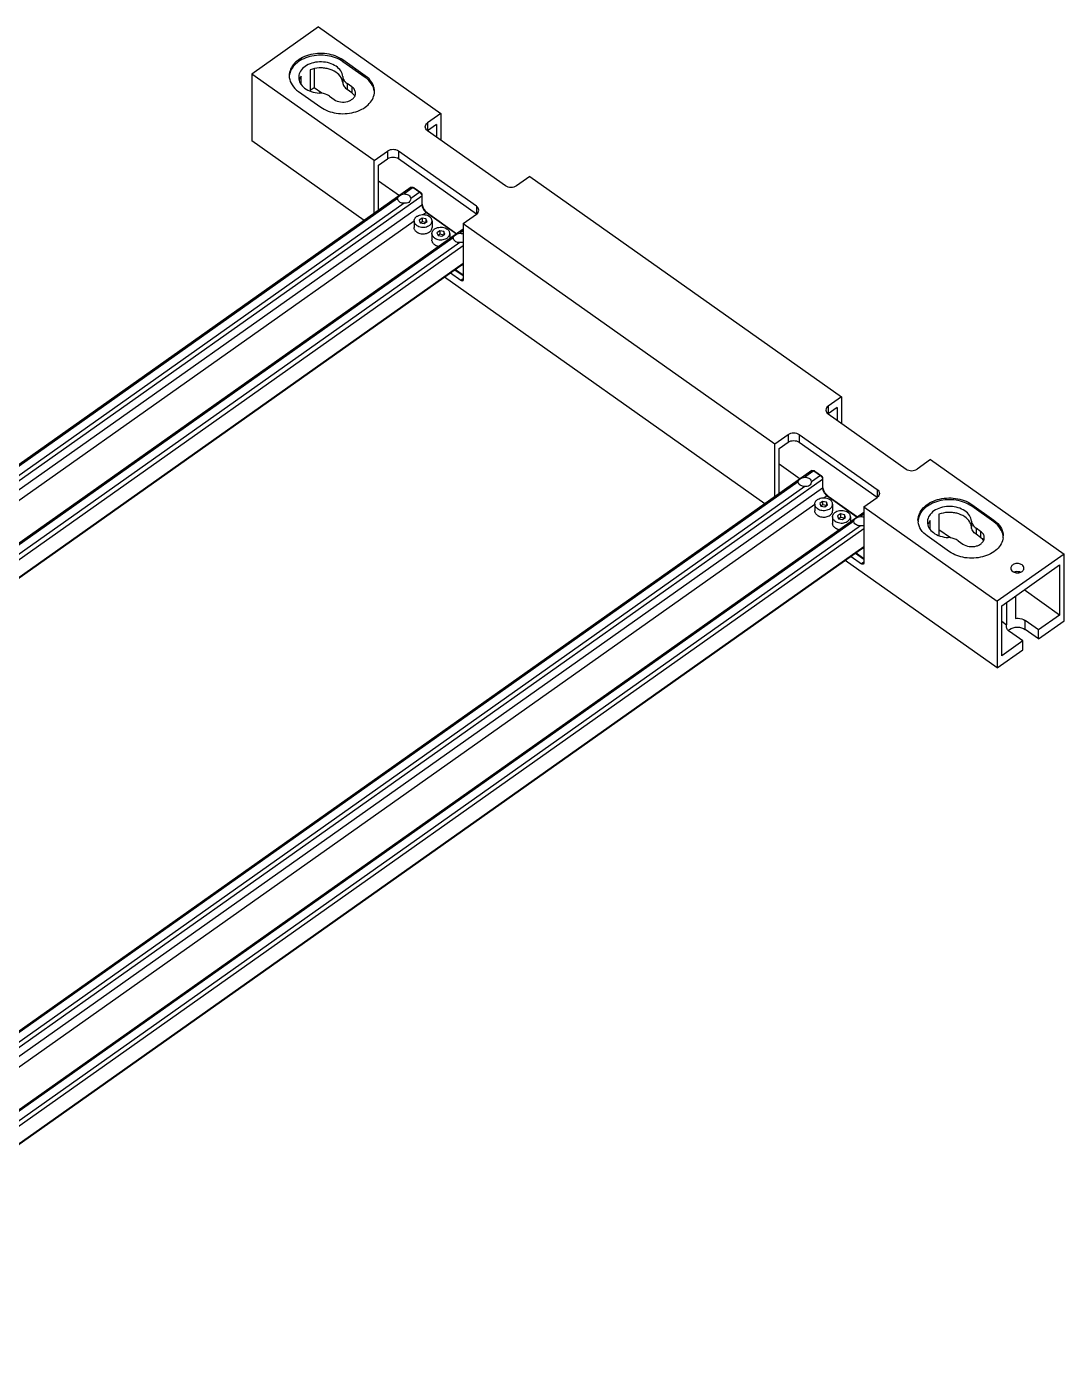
# Model space of a CAD drawing. Header units: millimetres. Extents: x 710 to 26878, y 589 to 5187.
# Drawn here: x 8621.5 to 8951, y 1031.5 to 1459 of the extents above; entities that cross this region are included whole.
import ezdxf

# ---------------------------------------------------------------- set-up
doc = ezdxf.new("R2010")
doc.units = ezdxf.units.MM
doc.layers.add('02___PRT_ALL_AXES', color=7, linetype='Continuous')

msp = doc.modelspace()

# ---------------------------------------------------------------- linework, layer by layer
at = {"color": 7, "linetype": 'Continuous'}
for p, q in [((8714.1431, 1458.9632), (8753.034, 1431.4632)), ((8711.521, 1445.3424), (8711.521, 1438.5916)), ((8712.7289, 1445.6741), (8712.7289, 1439.5784)), ((8721.9213, 1448.4632), (8721.9213, 1447.8975)), ((8728.9924, 1443.4632), (8721.9213, 1448.4632)), ((8728.9924, 1442.8975), (8721.9213, 1447.8975)), ((8692.9299, 1443.9632), (8692.9299, 1422.75)), ((8731.8208, 1416.4632), (8692.9299, 1443.9632)), ((8708.6926, 1440.6061), (8708.6926, 1443.3424)), ((8721.8365, 1443.2075), (8721.8365, 1441.2983)), ((8723.2911, 1440.9289), (8723.2911, 1439.0197)), ((8724.7497, 1439.8975), (8723.2911, 1440.9289)), ((8728.9924, 1443.4632), (8728.9924, 1442.8975)), ((8707.7792, 1438.4632), (8714.8502, 1433.4632)), ((8712.7289, 1439.5784), (8711.521, 1438.7243)), ((8715.1598, 1437.8595), (8712.7289, 1439.5784)), ((8717.6343, 1436.9289), (8719.0929, 1435.8975)), ((8724.7497, 1437.9883), (8723.2911, 1439.0197)), ((8724.7497, 1439.8975), (8724.7497, 1437.9883)), ((8753.034, 1431.4632), (8748.7914, 1428.4632)), ((8748.7914, 1428.4632), (8748.7914, 1425.9883)), ((8751.6198, 1427.9883), (8748.7914, 1425.9883)), ((8751.6198, 1427.9883), (8751.6198, 1423.9632)), ((8753.034, 1431.4632), (8753.034, 1422.9632)), ((8773.5401, 1408.4632), (8748.7914, 1425.9632)), ((8728.6974, 1397.4585), (8692.9299, 1422.75)), ((8731.8208, 1416.4632), (8736.0634, 1419.4632)), ((8736.0634, 1419.4632), (8736.0634, 1416.9883)), ((8739.599, 1419.4632), (8739.599, 1416.9883)), ((8764.3477, 1401.9632), (8739.599, 1419.4632)), ((8731.8208, 1399.6671), (8731.8208, 1416.4632)), ((8733.235, 1414.9883), (8736.0634, 1416.9883)), ((8733.235, 1400.6671), (8733.235, 1414.9883)), ((8764.3477, 1399.4883), (8739.599, 1416.9883)), ((8781.3183, 1411.4632), (8777.0756, 1408.4632)), ((8781.3183, 1411.4632), (8880.3132, 1341.4632)), ((8743.6178, 1408.0089), (8357.9707, 1135.3151)), ((8733.235, 1410.0784), (8739.8898, 1405.3727)), ((8744.1952, 1407.8995), (8741.3453, 1405.8843)), ((8746.3165, 1406.3995), (8743.4666, 1404.3843)), ((8743.9595, 1408.0257), (8744.1952, 1407.8995)), ((8744.5487, 1407.7959), (8744.1952, 1407.8995)), ((8744.1952, 1407.8995), (8746.3165, 1406.3995)), ((8744.4309, 1407.859), (8744.2086, 1407.9376)), ((8744.431, 1407.8586), (8744.5487, 1407.7959)), ((8744.5487, 1407.7959), (8746.67, 1406.2959)), ((8746.67, 1406.2959), (8746.3165, 1406.3995)), ((8747.0236, 1405.1924), (8361.6651, 1132.7028)), ((8747.0236, 1402.3639), (8363.6651, 1131.2886)), ((8747.0236, 1405.6924), (8747.0236, 1402.3639)), ((8747.0433, 1398.2021), (8746.1311, 1397.5571)), ((8747.0433, 1398.2021), (8747.0433, 1397.0708)), ((8748.2893, 1397.966), (8747.0433, 1398.2021)), ((8748.4378, 1399.9497), (8747.5507, 1399.3224)), ((8748.2893, 1397.966), (8748.2893, 1396.8489)), ((8748.6232, 1397.0849), (8748.2893, 1397.966)), ((8748.7914, 1399.8462), (8748.4378, 1399.9497)), ((8748.4378, 1399.9497), (8758.0068, 1393.1834)), ((8748.7914, 1399.8462), (8758.1104, 1393.2566)), ((8760.1051, 1396.4632), (8764.3477, 1399.4632)), ((8764.3477, 1401.9632), (8764.3477, 1399.4883)), ((8744.5371, 1397.1915), (8366.0793, 1129.5814)), ((8760.1051, 1394.6671), (8381.6587, 1127.0651)), ((8746.1311, 1397.5571), (8746.465, 1396.676)), ((8746.465, 1396.676), (8747.711, 1396.4399)), ((8747.0433, 1397.0708), (8746.4808, 1396.673)), ((8748.2735, 1396.8377), (8747.0433, 1397.0708)), ((8747.711, 1396.4399), (8748.6232, 1397.0849)), ((8752.7001, 1394.2021), (8751.7879, 1393.5571)), ((8751.7879, 1393.5571), (8752.1218, 1392.676)), ((8752.7001, 1394.2021), (8752.7001, 1393.0708)), ((8753.9462, 1393.966), (8752.7001, 1394.2021)), ((8753.9462, 1393.966), (8753.9462, 1392.8489)), ((8754.28, 1393.0849), (8753.9462, 1393.966)), ((8760.1051, 1394.1495), (8759.023, 1393.3843)), ((8760.1051, 1396.4632), (8760.1051, 1378.5734)), ((8760.1051, 1396.4632), (8859.1, 1326.4632)), ((8760.1051, 1389.4424), (8385.3532, 1124.4528)), ((8752.1218, 1392.676), (8753.3679, 1392.4399)), ((8752.7001, 1393.0708), (8752.1377, 1392.673)), ((8753.9303, 1392.8377), (8752.7001, 1393.0708)), ((8753.3679, 1392.4399), (8754.28, 1393.0849)), ((8760.1051, 1383.7855), (8389.3532, 1121.6243)), ((8760.1051, 1383.5608), (8389.5121, 1121.512)), ((8759.398, 1378.3663), (8756.0784, 1380.7135)), ((8760.1051, 1379.8663), (8757.4927, 1381.7135)), ((8760.1051, 1380.0784), (8757.6427, 1381.8196)), ((8855.9766, 1307.4585), (8754.2284, 1379.4054)), ((8760.1051, 1378.8663), (8759.398, 1378.3663)), ((8880.3132, 1341.4632), (8876.0706, 1338.4632)), ((8876.0706, 1338.4632), (8876.0706, 1335.9883)), ((8878.899, 1337.9883), (8876.0706, 1335.9883)), ((8878.899, 1337.9883), (8878.899, 1333.9632)), ((8880.3132, 1341.4632), (8880.3132, 1332.9632)), ((8876.0706, 1335.9632), (8900.8193, 1318.4632)), ((8859.1, 1326.4632), (8863.3427, 1329.4632)), ((8863.3427, 1329.4632), (8863.3427, 1326.9883)), ((8866.8782, 1329.4632), (8866.8782, 1326.9883)), ((8866.8782, 1329.4632), (8891.6269, 1311.9632)), ((8859.1, 1309.6671), (8859.1, 1326.4632)), ((8860.5142, 1324.9883), (8863.3427, 1326.9883)), ((8866.8782, 1326.9883), (8891.6269, 1309.4883)), ((8860.5142, 1310.6671), (8860.5142, 1324.9883)), ((8908.5975, 1321.4632), (8904.3548, 1318.4632)), ((8908.5975, 1321.4632), (8951.0239, 1291.4632)), ((8870.897, 1318.0089), (8485.2499, 1045.3151)), ((8860.5142, 1320.0784), (8867.169, 1315.3727)), ((8871.4744, 1317.8995), (8868.6245, 1315.8843)), ((8871.2387, 1318.0257), (8871.4744, 1317.8995)), ((8871.8279, 1317.7959), (8871.4744, 1317.8995)), ((8871.4744, 1317.8995), (8873.5957, 1316.3995)), ((8871.7101, 1317.859), (8871.4879, 1317.9376)), ((8871.7102, 1317.8586), (8871.8279, 1317.7959)), ((8871.8279, 1317.7959), (8873.9493, 1316.2959)), ((8874.3028, 1315.1924), (8488.9443, 1042.7028)), ((8874.3028, 1312.3639), (8490.9443, 1041.2886)), ((8873.5957, 1316.3995), (8870.7458, 1314.3843)), ((8873.9493, 1316.2959), (8873.5957, 1316.3995)), ((8874.3028, 1315.6924), (8874.3028, 1312.3639)), ((8874.3225, 1308.2021), (8873.4103, 1307.5571)), ((8875.5685, 1307.966), (8874.3225, 1308.2021)), ((8874.3225, 1308.2021), (8874.3225, 1307.0708)), ((8875.717, 1309.9497), (8874.8299, 1309.3224)), ((8876.0706, 1309.8462), (8875.717, 1309.9497)), ((8875.717, 1309.9497), (8885.286, 1303.1834)), ((8876.0706, 1309.8462), (8885.3896, 1303.2566)), ((8887.3843, 1306.4632), (8891.6269, 1309.4632)), ((8891.6269, 1311.9632), (8891.6269, 1309.4883)), ((8871.8164, 1307.1915), (8493.3585, 1039.5814)), ((8887.3843, 1304.6671), (8508.938, 1037.0651)), ((8873.4103, 1307.5571), (8873.7442, 1306.676)), ((8873.7442, 1306.676), (8874.9902, 1306.4399)), ((8874.3225, 1307.0708), (8873.76, 1306.673)), ((8875.5527, 1306.8377), (8874.3225, 1307.0708)), ((8874.9902, 1306.4399), (8875.9024, 1307.0849)), ((8875.5685, 1307.966), (8875.5685, 1306.8489)), ((8875.9024, 1307.0849), (8875.5685, 1307.966)), ((8879.9793, 1304.2021), (8879.0672, 1303.5571)), ((8881.2254, 1303.966), (8879.9793, 1304.2021)), ((8879.9793, 1304.2021), (8879.9793, 1303.0708)), ((8881.2254, 1303.966), (8881.2254, 1302.8489)), ((8881.5593, 1303.0849), (8881.2254, 1303.966)), ((8887.3843, 1304.1495), (8886.3022, 1303.3843)), ((8887.3843, 1306.4632), (8929.8107, 1276.4632)), ((8887.3843, 1306.4632), (8887.3843, 1288.5734)), ((8911.2787, 1304.0924), (8911.2787, 1297.3416)), ((8879.0672, 1303.5571), (8879.401, 1302.676)), ((8879.401, 1302.676), (8880.6471, 1302.4399)), ((8879.9793, 1303.0708), (8879.4169, 1302.673)), ((8881.2095, 1302.8377), (8879.9793, 1303.0708)), ((8880.6471, 1302.4399), (8881.5593, 1303.0849)), ((8908.4503, 1299.3561), (8908.4503, 1302.0924)), ((8887.3843, 1299.4424), (8512.6324, 1034.4528)), ((8914.9174, 1296.6095), (8911.2787, 1299.1825)), ((8887.3843, 1293.7855), (8516.6324, 1031.6243)), ((8887.3843, 1293.5608), (8516.7913, 1031.512)), ((8884.7719, 1291.7135), (8887.3843, 1289.8663)), ((8884.9219, 1291.8196), (8887.3843, 1290.0784)), ((8951.0239, 1291.4632), (8929.8107, 1276.4632)), ((8951.0239, 1270.25), (8951.0239, 1291.4632)), ((8929.8107, 1255.25), (8881.5077, 1289.4054)), ((8883.3577, 1290.7135), (8886.6772, 1288.3663)), ((8887.3843, 1288.8663), (8886.6772, 1288.3663)), ((8931.2249, 1274.9883), (8949.6097, 1287.9883)), ((8949.6097, 1287.9883), (8949.6097, 1272.0784)), ((8935.5579, 1285.8982), (8935.5579, 1285.5661)), ((8949.6097, 1272.0784), (8938.3597, 1280.0333)), ((8929.8107, 1276.4632), (8929.8107, 1255.25)), ((8931.2249, 1259.0784), (8931.2249, 1274.9883)), ((8932.7294, 1276.0522), (8932.7294, 1269.0145)), ((8935.5579, 1278.0522), (8935.5579, 1271.0145)), ((8931.2249, 1270.0784), (8932.7294, 1269.0145)), ((8942.8922, 1267.3284), (8938.6495, 1270.3284)), ((8938.6495, 1267.5), (8938.6495, 1270.3284)), ((8949.6097, 1272.0784), (8942.8922, 1267.3284)), ((8942.8922, 1264.5), (8951.0239, 1270.25)), ((8932.6748, 1268.5784), (8932.7294, 1269.0145)), ((8937.9424, 1263.8284), (8933.6998, 1266.8284)), ((8942.8922, 1264.5), (8938.6495, 1267.5)), ((8942.8922, 1264.5), (8942.8922, 1267.3284)), ((8929.8107, 1255.25), (8937.9424, 1261)), ((8937.9424, 1263.8284), (8931.2249, 1259.0784)), ((8937.9424, 1261), (8937.9424, 1263.8284))]:
    msp.add_line(p, q, dxfattribs=at)
for centre, radius, start, end in [((8709.8562, 1443.4628), 5.0059, 179.99627, 186.345936), ((8711.3723, 1442.8972), 3.522, 171.719818, 179.994944), ((8711.4156, 1442.8905), 3.5658, 168.383303, 171.714182), ((8711.5842, 1440.9411), 3.7393, 160.488768, 164.512939), ((8711.7933, 1440.8634), 3.9623, 153.069101, 160.439786), ((8725.2038, 1443.872), 3.4953, 218.371804, 220.596356), ((8723.3065, 1435.7005), 2.6867, 35.824794, 38.314208), ((8726.893, 1438.4646), 5.0283, 353.603226, 359.983329), ((8759.1047, 1386.117), 2.909, 282.039636, 290.427419), ((8886.3839, 1296.117), 2.909, 282.038763, 290.427387)]:
    msp.add_arc(centre, radius, start, end, dxfattribs=at)
for points, knots in [([(8721.9213, 1448.4632), (8720.4316, 1449.5166), (8716.7328, 1450.7968), (8711.9465, 1450.4804), (8708.5199, 1449.0675), (8706.5024, 1447.5397), (8705.1707, 1445.6276), (8704.8504, 1444.1623), (8704.8503, 1443.4632)], [0, 0, 0, 0, 0.26248769, 0.54023248, 0.67133356, 0.79120024, 0.89942426, 1, 1, 1, 1]), ([(8721.9213, 1447.8975), (8720.4828, 1448.9146), (8716.9236, 1450.1817), (8712.2883, 1449.9633), (8708.9067, 1448.7013), (8706.855, 1447.3014), (8705.4152, 1445.5256), (8704.956, 1444.1288), (8704.8807, 1443.4482)], [0, 0, 0, 0, 0.26016269, 0.53641673, 0.66796911, 0.78913787, 0.89888246, 1, 1, 1, 1]), ([(8721.8365, 1443.2075), (8721.7817, 1443.8246), (8721.2955, 1445.1126), (8719.739, 1446.5902), (8717.6, 1447.5666), (8715.132, 1447.9504), (8712.6303, 1447.7053), (8710.3944, 1446.8537), (8708.6881, 1445.481), (8708.0501, 1444.2279), (8707.9229, 1443.6085)], [0, 0, 0, 0, 0.10448572, 0.22158082, 0.35352035, 0.49528837, 0.63811329, 0.77285649, 0.89336768, 1, 1, 1, 1]), ([(8721.3321, 1442.8571), (8720.9381, 1443.5404), (8719.6798, 1444.7706), (8717.6351, 1445.6137), (8715.7825, 1445.9302), (8713.8548, 1445.9698), (8712.4111, 1445.6827), (8711.521, 1445.3424)], [0, 0, 0, 0, 0.2181887, 0.46787507, 0.60120681, 0.73639884, 1, 1, 1, 1]), ([(8704.8809, 1442.9095), (8704.9754, 1442.0599), (8705.6601, 1440.3007), (8706.9995, 1439.0145), (8707.7792, 1438.4632)], [0, 0, 0, 0, 0.47235674, 1, 1, 1, 1]), ([(8707.8503, 1442.8975), (8707.8504, 1442.2683), (8708.2386, 1440.9219), (8709.7485, 1439.3425), (8711.8963, 1438.2844), (8713.5517, 1437.9956), (8714.4119, 1437.9575)], [0, 0, 0, 0, 0.21062323, 0.44549479, 0.71176029, 1, 1, 1, 1]), ([(8721.8365, 1441.2983), (8721.8246, 1441.4321), (8721.7448, 1441.9756), (8721.5391, 1442.4983), (8721.3321, 1442.8571)], [0, 0, 0, 0, 0.24485025, 1, 1, 1, 1]), ([(8721.8365, 1443.2075), (8721.8482, 1443.0754), (8721.9397, 1442.5333), (8722.2056, 1442.028), (8722.4634, 1441.7023)], [0, 0, 0, 0, 0.24197514, 1, 1, 1, 1]), ([(8721.8365, 1441.2983), (8721.875, 1440.8643), (8722.2111, 1439.9597), (8722.8933, 1439.301), (8723.2911, 1439.0197)], [0, 0, 0, 0, 0.4720715, 1, 1, 1, 1]), ([(8722.5497, 1441.5975), (8722.6023, 1441.5361), (8722.8278, 1441.2905), (8723.085, 1441.0746), (8723.2911, 1440.9289)], [0, 0, 0, 0, 0.24254584, 1, 1, 1, 1]), ([(8731.9213, 1438.4632), (8731.9213, 1438.9275), (8731.786, 1439.8779), (8730.9799, 1441.7257), (8729.8514, 1442.8557), (8728.9924, 1443.4632)], [0, 0, 0, 0, 0.23243845, 0.47327434, 1, 1, 1, 1]), ([(8731.8908, 1438.4482), (8731.7967, 1439.2983), (8731.1126, 1441.0589), (8729.7725, 1442.3459), (8728.9924, 1442.8975)], [0, 0, 0, 0, 0.47233338, 1, 1, 1, 1]), ([(8717.6343, 1436.9289), (8717.4154, 1437.0836), (8716.4308, 1437.6582), (8715.2792, 1437.919), (8714.4119, 1437.9575)], [0, 0, 0, 0, 0.23592164, 1, 1, 1, 1]), ([(8714.8502, 1433.4632), (8716.288, 1432.4465), (8719.8452, 1431.1797), (8724.4783, 1431.3967), (8727.8592, 1432.6565), (8729.9113, 1434.0545), (8731.3525, 1435.8285), (8731.8137, 1437.2241), (8731.89, 1437.9044)], [0, 0, 0, 0, 0.26012748, 0.53635848, 0.66791721, 0.78910478, 0.89887177, 1, 1, 1, 1]), ([(8719.0929, 1435.8975), (8719.6888, 1435.4761), (8721.1683, 1434.964), (8723.0828, 1435.0906), (8724.4534, 1435.6558), (8725.2603, 1436.2669), (8725.7931, 1437.0317), (8725.9212, 1437.6178), (8725.9212, 1437.8975)], [0, 0, 0, 0, 0.26249798, 0.54023636, 0.67133521, 0.79120057, 0.89942289, 1, 1, 1, 1]), ([(8725.9212, 1437.8975), (8725.9211, 1438.2722), (8725.6791, 1439.0767), (8725.0934, 1439.6545), (8724.7497, 1439.8975)], [0, 0, 0, 0, 0.47100309, 1, 1, 1, 1]), ([(8724.7497, 1437.9883), (8724.814, 1437.9429), (8725.0564, 1437.7593), (8725.2748, 1437.543), (8725.4145, 1437.3661)], [0, 0, 0, 0, 0.25879886, 1, 1, 1, 1]), ([(8748.0592, 1427.2132), (8748.0592, 1427.4474), (8748.2105, 1427.9502), (8748.5766, 1428.3113), (8748.7914, 1428.4632)], [0, 0, 0, 0, 0.47100726, 1, 1, 1, 1]), ([(8748.7914, 1425.9632), (8748.5766, 1426.115), (8748.2105, 1426.4762), (8748.0592, 1426.979), (8748.0592, 1427.2132)], [0, 0, 0, 0, 0.52899274, 1, 1, 1, 1]), ([(8743.6178, 1408.0088), (8743.6389, 1408.0237), (8743.7456, 1408.0763), (8743.8737, 1408.0561), (8743.9595, 1408.0257)], [0, 0, 0, 0, 0.2211594, 1, 1, 1, 1]), ([(8746.3165, 1406.3995), (8746.3646, 1406.3654), (8746.5598, 1406.2063), (8746.7192, 1406.0049), (8746.8165, 1405.8388)], [0, 0, 0, 0, 0.23441178, 1, 1, 1, 1]), ([(8746.9698, 1405.501), (8746.9944, 1405.424), (8747.0181, 1405.3209), (8747.0236, 1405.2162), (8747.0236, 1405.1924)], [0, 0, 0, 0, 0.77219114, 1, 1, 1, 1]), ([(8747.0236, 1402.8639), (8747.0236, 1402.8043), (8747.0372, 1402.5428), (8747.0965, 1402.285), (8747.158, 1402.0926)], [0, 0, 0, 0, 0.22781631, 1, 1, 1, 1]), ([(8747.0236, 1402.3639), (8747.0236, 1402.3163), (8747.0345, 1402.107), (8747.0819, 1401.9008), (8747.1311, 1401.7469)], [0, 0, 0, 0, 0.227816, 1, 1, 1, 1]), ([(8747.158, 1402.0926), (8747.1806, 1402.0221), (8747.2845, 1401.7303), (8747.4223, 1401.451), (8747.5413, 1401.2478)], [0, 0, 0, 0, 0.23936008, 1, 1, 1, 1]), ([(8747.1311, 1401.7469), (8747.1679, 1401.6321), (8747.3538, 1401.1597), (8747.6395, 1400.7281), (8747.8968, 1400.4399)], [0, 0, 0, 0, 0.23783044, 1, 1, 1, 1]), ([(8747.5413, 1401.2478), (8747.6087, 1401.1328), (8747.892, 1400.6923), (8748.2439, 1400.294), (8748.5412, 1400.041)], [0, 0, 0, 0, 0.25459055, 1, 1, 1, 1]), ([(8747.8968, 1400.4399), (8747.9392, 1400.3923), (8748.1061, 1400.2148), (8748.2909, 1400.0536), (8748.4378, 1399.9497)], [0, 0, 0, 0, 0.26153902, 1, 1, 1, 1]), ([(8765.0798, 1400.7132), (8765.0798, 1400.9474), (8764.9286, 1401.4502), (8764.5625, 1401.8113), (8764.3477, 1401.9632)], [0, 0, 0, 0, 0.47100726, 1, 1, 1, 1]), ([(8764.3477, 1399.4632), (8764.5625, 1399.615), (8764.9286, 1399.9762), (8765.0798, 1400.479), (8765.0798, 1400.7132)], [0, 0, 0, 0, 0.52899274, 1, 1, 1, 1]), ([(8759.9753, 1378.2569), (8759.9422, 1378.2335), (8759.7429, 1378.1606), (8759.5312, 1378.2721), (8759.398, 1378.3663)], [0, 0, 0, 0, 0.19895822, 1, 1, 1, 1]), ([(8760.1051, 1378.5734), (8760.1051, 1378.5392), (8760.0979, 1378.4243), (8760.0423, 1378.3043), (8759.9753, 1378.2569)], [0, 0, 0, 0, 0.29375938, 1, 1, 1, 1]), ([(8876.0706, 1338.4632), (8875.8558, 1338.3113), (8875.4897, 1337.9502), (8875.3385, 1337.4474), (8875.3385, 1337.2132)], [0, 0, 0, 0, 0.52899274, 1, 1, 1, 1]), ([(8875.3385, 1337.2132), (8875.3385, 1336.979), (8875.4897, 1336.4762), (8875.8558, 1336.115), (8876.0706, 1335.9632)], [0, 0, 0, 0, 0.47100726, 1, 1, 1, 1]), ([(8870.897, 1318.0088), (8870.9181, 1318.0237), (8871.0248, 1318.0763), (8871.153, 1318.0561), (8871.2387, 1318.0257)], [0, 0, 0, 0, 0.2211594, 1, 1, 1, 1]), ([(8873.5957, 1316.3995), (8873.6438, 1316.3654), (8873.839, 1316.2063), (8873.9984, 1316.0049), (8874.0957, 1315.8388)], [0, 0, 0, 0, 0.23441178, 1, 1, 1, 1]), ([(8874.249, 1315.501), (8874.2736, 1315.424), (8874.2974, 1315.3209), (8874.3028, 1315.2162), (8874.3028, 1315.1924)], [0, 0, 0, 0, 0.77219114, 1, 1, 1, 1]), ([(8874.3028, 1312.8639), (8874.3028, 1312.8043), (8874.3164, 1312.5428), (8874.3757, 1312.285), (8874.4373, 1312.0926)], [0, 0, 0, 0, 0.22781631, 1, 1, 1, 1]), ([(8874.3028, 1312.3639), (8874.3028, 1312.3163), (8874.3137, 1312.107), (8874.3611, 1311.9008), (8874.4104, 1311.7469)], [0, 0, 0, 0, 0.227816, 1, 1, 1, 1]), ([(8874.4104, 1311.7469), (8874.4471, 1311.6321), (8874.633, 1311.1597), (8874.9187, 1310.7281), (8875.176, 1310.4399)], [0, 0, 0, 0, 0.23783044, 1, 1, 1, 1]), ([(8874.4373, 1312.0926), (8874.4598, 1312.0221), (8874.5637, 1311.7303), (8874.7015, 1311.451), (8874.8206, 1311.2478)], [0, 0, 0, 0, 0.23936008, 1, 1, 1, 1]), ([(8874.8206, 1311.2478), (8874.8879, 1311.1328), (8875.1712, 1310.6923), (8875.5231, 1310.294), (8875.8204, 1310.041)], [0, 0, 0, 0, 0.25459055, 1, 1, 1, 1]), ([(8875.176, 1310.4399), (8875.2184, 1310.3923), (8875.3853, 1310.2148), (8875.5701, 1310.0536), (8875.717, 1309.9497)], [0, 0, 0, 0, 0.26153902, 1, 1, 1, 1]), ([(8891.6269, 1311.9632), (8891.8417, 1311.8113), (8892.2078, 1311.4502), (8892.359, 1310.9474), (8892.359, 1310.7132)], [0, 0, 0, 0, 0.52899274, 1, 1, 1, 1]), ([(8892.359, 1310.7132), (8892.359, 1310.479), (8892.2078, 1309.9762), (8891.8417, 1309.615), (8891.6269, 1309.4632)], [0, 0, 0, 0, 0.47100726, 1, 1, 1, 1]), ([(8887.2545, 1288.2569), (8887.2214, 1288.2335), (8887.0221, 1288.1606), (8886.8104, 1288.2721), (8886.6772, 1288.3663)], [0, 0, 0, 0, 0.19895822, 1, 1, 1, 1]), ([(8887.3843, 1288.5734), (8887.3843, 1288.5392), (8887.3771, 1288.4243), (8887.3216, 1288.3043), (8887.2545, 1288.2569)], [0, 0, 0, 0, 0.29375938, 1, 1, 1, 1]), ([(8935.0469, 1285.7409), (8935.2202, 1285.8189), (8935.9539, 1286.0495), (8936.7862, 1285.9759), (8937.3112, 1285.7368)], [0, 0, 0, 0, 0.24774243, 1, 1, 1, 1]), ([(8935.5579, 1271.0145), (8935.8355, 1271.0497), (8936.9016, 1271.0933), (8938.0058, 1270.7835), (8938.6495, 1270.3284)], [0, 0, 0, 0, 0.26197768, 1, 1, 1, 1]), ([(8933.6998, 1266.8284), (8933.3991, 1267.041), (8932.8867, 1267.5466), (8932.6746, 1268.2505), (8932.6747, 1268.5784)], [0, 0, 0, 0, 0.5289287, 1, 1, 1, 1]), ([(8933.6998, 1267.5), (8934.4017, 1267.9963), (8936.1747, 1268.4532), (8937.9477, 1267.9963), (8938.6495, 1267.5)], [0, 0, 0, 0, 0.50000666, 1, 1, 1, 1])]:
    msp.add_open_spline(points, degree=3, knots=knots, dxfattribs=at)
for points in [[(8708.6926, 1443.3424), (8708.5287, 1443.1281), (8708.3826, 1442.8986), (8708.2607, 1442.658)], [(8725.4849, 1437.273), (8725.5579, 1437.1719), (8725.6238, 1437.0652), (8725.6808, 1436.9542)], [(8739.599, 1419.4632), (8739.0976, 1419.8177), (8737.8312, 1420.144), (8736.5648, 1419.8177), (8736.0634, 1419.4632)], [(8739.599, 1416.9883), (8739.0976, 1417.3428), (8737.8312, 1417.6692), (8736.5648, 1417.3428), (8736.0634, 1416.9883)], [(8777.0756, 1408.4632), (8776.5743, 1408.1087), (8775.3079, 1407.7823), (8774.0414, 1408.1087), (8773.5401, 1408.4632)], [(8746.67, 1406.2959), (8746.7372, 1406.2484), (8746.7961, 1406.1885), (8746.8467, 1406.1236)], [(8746.8165, 1405.8388), (8746.879, 1405.7321), (8746.9321, 1405.6188), (8746.9698, 1405.501)], [(8746.8467, 1406.1236), (8746.8993, 1406.0563), (8746.944, 1405.9816), (8746.9762, 1405.9026)], [(8746.9762, 1405.9026), (8747.0034, 1405.8361), (8747.0236, 1405.7642), (8747.0236, 1405.6924)], [(8748.5412, 1400.041), (8748.6217, 1399.9725), (8748.7051, 1399.9072), (8748.7914, 1399.8462)], [(8863.3427, 1329.4632), (8863.844, 1329.8177), (8865.1104, 1330.144), (8866.3769, 1329.8177), (8866.8782, 1329.4632)], [(8863.3427, 1326.9883), (8863.844, 1327.3428), (8865.1104, 1327.6692), (8866.3769, 1327.3428), (8866.8782, 1326.9883)], [(8900.8193, 1318.4632), (8901.3206, 1318.1087), (8902.5871, 1317.7823), (8903.8535, 1318.1087), (8904.3548, 1318.4632)], [(8873.9493, 1316.2959), (8874.0164, 1316.2484), (8874.0754, 1316.1885), (8874.126, 1316.1236)], [(8874.0957, 1315.8388), (8874.1582, 1315.7321), (8874.2113, 1315.6188), (8874.249, 1315.501)], [(8874.126, 1316.1236), (8874.1785, 1316.0563), (8874.2232, 1315.9816), (8874.2555, 1315.9026)], [(8874.2555, 1315.9026), (8874.2826, 1315.8361), (8874.3028, 1315.7642), (8874.3028, 1315.6924)], [(8875.8204, 1310.041), (8875.9009, 1309.9725), (8875.9843, 1309.9072), (8876.0706, 1309.8462)], [(8933.307, 1267.1688), (8933.4275, 1267.2905), (8933.5599, 1267.4011), (8933.6998, 1267.5)]]:
    msp.add_open_spline(points, degree=3, dxfattribs=at)
at = {"layer": '02___PRT_ALL_AXES', "color": 7, "linetype": 'Continuous'}
for p, q in [((8714.1431, 1458.9632), (8692.9299, 1443.9632)), ((8739.2668, 1404.4146), (8358.3367, 1135.0563)), ((8741.3882, 1402.9146), (8360.458, 1133.5563)), ((8739.2669, 1404.3995), (8739.2668, 1404.4146)), ((8743.4666, 1404.3995), (8743.4666, 1404.3843)), ((8744.5371, 1397.321), (8744.5371, 1395.1997)), ((8750.2171, 1397.321), (8750.2171, 1395.1997)), ((8756.9445, 1391.9146), (8382.0248, 1126.8063)), ((8759.0658, 1390.4146), (8384.1461, 1125.3063)), ((8750.194, 1393.321), (8750.194, 1391.1997)), ((8755.874, 1393.321), (8755.874, 1391.6753)), ((8756.9446, 1391.8995), (8756.9445, 1391.9146)), ((8866.5461, 1314.4146), (8485.6159, 1045.0563)), ((8868.6674, 1312.9146), (8487.7372, 1043.5563)), ((8866.5461, 1314.3995), (8866.5461, 1314.4146)), ((8870.7458, 1314.3995), (8870.7458, 1314.3843)), ((8871.8164, 1307.321), (8871.8164, 1305.1997)), ((8877.4964, 1307.321), (8877.4964, 1305.1997)), ((8921.679, 1307.2132), (8928.75, 1302.2132)), ((8921.679, 1307.2132), (8921.679, 1306.6475)), ((8928.75, 1301.6475), (8921.679, 1306.6475)), ((8884.2237, 1301.9146), (8509.304, 1036.8063)), ((8886.3451, 1300.4146), (8511.4253, 1035.3063)), ((8877.4732, 1303.321), (8877.4732, 1301.1997)), ((8883.1532, 1303.321), (8883.1532, 1301.6753)), ((8884.2238, 1301.8995), (8884.2237, 1301.9146)), ((8921.5942, 1301.9575), (8921.5942, 1300.0483)), ((8924.5074, 1298.6475), (8923.0488, 1299.6789)), ((8923.0488, 1299.6789), (8923.0488, 1297.7697)), ((8928.75, 1302.2132), (8928.75, 1301.6475)), ((8914.6079, 1292.2132), (8907.5368, 1297.2132)), ((8917.392, 1295.6789), (8918.8505, 1294.6475)), ((8924.5074, 1296.7383), (8923.0488, 1297.7697)), ((8924.5074, 1298.6475), (8924.5074, 1296.7383))]:
    msp.add_line(p, q, dxfattribs=at)
for centre, radius, start, end in [((8909.6138, 1302.2128), 5.0059, 179.996274, 186.345779), ((8911.13, 1301.6472), 3.522, 171.719818, 179.994944), ((8911.1733, 1301.6405), 3.5658, 168.383303, 171.714182), ((8911.3417, 1299.6911), 3.7391, 160.502325, 164.510079), ((8911.5507, 1299.6135), 3.9621, 153.068473, 160.453059), ((8924.9614, 1302.622), 3.4953, 218.371804, 220.596356), ((8923.0644, 1294.4507), 2.6864, 35.805574, 38.315561), ((8926.6507, 1297.2146), 5.0283, 353.603297, 359.983321)]:
    msp.add_arc(centre, radius, start, end, dxfattribs=at)
for points, knots in [([(8739.8818, 1403.3495), (8739.7014, 1403.477), (8739.3939, 1403.7804), (8739.2668, 1404.2027), (8739.2667, 1404.3995)], [0, 0, 0, 0, 0.52892515, 1, 1, 1, 1]), ([(8739.2668, 1404.4146), (8739.2693, 1404.5855), (8739.4064, 1404.9645), (8739.9252, 1405.3499), (8740.5456, 1405.7316), (8741.074, 1405.8824), (8741.3453, 1405.8843)], [0, 0, 0, 0, 0.18916958, 0.41356735, 0.6997376, 1, 1, 1, 1]), ([(8741.3882, 1402.9146), (8741.2495, 1402.9136), (8740.7239, 1402.9462), (8740.1989, 1403.1252), (8739.8818, 1403.3495)], [0, 0, 0, 0, 0.26313369, 1, 1, 1, 1]), ([(8741.3453, 1405.8843), (8741.484, 1405.8853), (8742.0095, 1405.8527), (8742.5346, 1405.6737), (8742.8517, 1405.4495)], [0, 0, 0, 0, 0.26313369, 1, 1, 1, 1]), ([(8743.4666, 1404.3843), (8743.4602, 1403.9419), (8742.939, 1402.9243), (8741.8857, 1402.9182), (8741.3882, 1402.9146)], [0, 0, 0, 0, 0.47069117, 1, 1, 1, 1]), ([(8742.8517, 1405.4495), (8743.0321, 1405.3219), (8743.3396, 1405.0186), (8743.4667, 1404.5962), (8743.4667, 1404.3995)], [0, 0, 0, 0, 0.52892515, 1, 1, 1, 1]), ([(8744.5371, 1397.321), (8744.5371, 1397.4198), (8744.5582, 1397.62), (8744.6518, 1397.9115), (8744.8048, 1398.1893), (8745.0133, 1398.4472), (8745.2724, 1398.6801), (8745.686, 1398.9565), (8746.2969, 1399.2091), (8747.1007, 1399.3482), (8747.9274, 1399.3201), (8748.7091, 1399.127), (8749.1796, 1398.8865), (8749.3853, 1398.741)], [0, 0, 0, 0, 0.04979537, 0.10063459, 0.15341404, 0.20878011, 0.2670873, 0.32840498, 0.45890362, 0.59690306, 0.73690125, 0.87295099, 1, 1, 1, 1]), ([(8750.2171, 1397.321), (8750.2171, 1397.4529), (8750.1789, 1397.7227), (8750.0114, 1398.1057), (8749.7429, 1398.4553), (8749.5122, 1398.6513), (8749.3853, 1398.741)], [0, 0, 0, 0, 0.23173968, 0.47189692, 0.72686199, 1, 1, 1, 1]), ([(8745.369, 1395.901), (8745.2421, 1395.9908), (8745.0113, 1396.1868), (8744.7429, 1396.5364), (8744.5754, 1396.9193), (8744.5371, 1397.1892), (8744.5371, 1397.321)], [0, 0, 0, 0, 0.27313801, 0.52810308, 0.76826032, 1, 1, 1, 1]), ([(8745.369, 1393.7797), (8745.2421, 1393.8694), (8745.0113, 1394.0654), (8744.7429, 1394.4151), (8744.5754, 1394.798), (8744.5371, 1395.0679), (8744.5371, 1395.1997)], [0, 0, 0, 0, 0.27313801, 0.52810308, 0.76826032, 1, 1, 1, 1]), ([(8745.369, 1395.901), (8745.5747, 1395.7556), (8746.0452, 1395.515), (8746.8269, 1395.322), (8747.6535, 1395.2938), (8748.4574, 1395.433), (8749.0683, 1395.6856), (8749.4819, 1395.962), (8749.741, 1396.1949), (8749.9495, 1396.4528), (8750.1025, 1396.7306), (8750.1961, 1397.0221), (8750.2171, 1397.2223), (8750.2171, 1397.321)], [0, 0, 0, 0, 0.12704901, 0.26309875, 0.40309694, 0.54109638, 0.67159502, 0.7329127, 0.79121989, 0.84658596, 0.89936541, 0.95020463, 1, 1, 1, 1]), ([(8745.369, 1393.7797), (8745.3941, 1393.7619), (8745.498, 1393.6912), (8745.6067, 1393.6278), (8745.6907, 1393.5839)], [0, 0, 0, 0, 0.24549986, 1, 1, 1, 1]), ([(8745.6907, 1393.5839), (8745.7193, 1393.569), (8745.8366, 1393.5102), (8745.9575, 1393.4588), (8746.0501, 1393.4242)], [0, 0, 0, 0, 0.24636259, 1, 1, 1, 1]), ([(8746.0501, 1393.4242), (8746.2704, 1393.3419), (8746.7358, 1393.221), (8747.4563, 1393.1706), (8748.1721, 1393.2491), (8748.8383, 1393.4523), (8749.4132, 1393.7682), (8749.7946, 1394.1198), (8750.0131, 1394.4374), (8750.13, 1394.6839), (8750.2012, 1394.9394), (8750.2171, 1395.1135), (8750.2171, 1395.1997)], [0, 0, 0, 0, 0.13616956, 0.27635816, 0.41604377, 0.55078824, 0.67702425, 0.79289071, 0.84718881, 0.89940657, 0.95010509, 1, 1, 1, 1]), ([(8750.194, 1393.321), (8750.194, 1393.4198), (8750.2151, 1393.62), (8750.3087, 1393.9115), (8750.4617, 1394.1893), (8750.6702, 1394.4472), (8750.9292, 1394.6801), (8751.3428, 1394.9565), (8751.9537, 1395.2091), (8752.7576, 1395.3482), (8753.5842, 1395.3201), (8754.3659, 1395.127), (8754.8365, 1394.8865), (8755.0422, 1394.741)], [0, 0, 0, 0, 0.04979537, 0.10063459, 0.15341404, 0.20878011, 0.2670873, 0.32840498, 0.45890362, 0.59690306, 0.73690125, 0.87295099, 1, 1, 1, 1]), ([(8755.874, 1393.321), (8755.874, 1393.4529), (8755.8357, 1393.7227), (8755.6683, 1394.1057), (8755.3998, 1394.4553), (8755.1691, 1394.6513), (8755.0422, 1394.741)], [0, 0, 0, 0, 0.23173968, 0.47189692, 0.72686199, 1, 1, 1, 1]), ([(8751.0258, 1391.901), (8750.8989, 1391.9908), (8750.6682, 1392.1868), (8750.3997, 1392.5364), (8750.2323, 1392.9193), (8750.194, 1393.1892), (8750.194, 1393.321)], [0, 0, 0, 0, 0.27313801, 0.52810308, 0.76826032, 1, 1, 1, 1]), ([(8751.0258, 1389.7797), (8750.8989, 1389.8694), (8750.6682, 1390.0654), (8750.3997, 1390.4151), (8750.2323, 1390.798), (8750.194, 1391.0679), (8750.194, 1391.1997)], [0, 0, 0, 0, 0.27313801, 0.52810308, 0.76826032, 1, 1, 1, 1]), ([(8751.0258, 1391.901), (8751.2315, 1391.7556), (8751.7021, 1391.515), (8752.4838, 1391.322), (8753.3104, 1391.2938), (8754.1142, 1391.433), (8754.7252, 1391.6856), (8755.1388, 1391.962), (8755.3978, 1392.1949), (8755.6063, 1392.4528), (8755.7593, 1392.7306), (8755.8529, 1393.0221), (8755.874, 1393.2223), (8755.874, 1393.321)], [0, 0, 0, 0, 0.12704901, 0.26309875, 0.40309694, 0.54109638, 0.67159502, 0.7329127, 0.79121989, 0.84658596, 0.89936541, 0.95020463, 1, 1, 1, 1]), ([(8751.0258, 1389.7797), (8751.051, 1389.7619), (8751.1548, 1389.6912), (8751.2635, 1389.6278), (8751.3475, 1389.5839)], [0, 0, 0, 0, 0.24549986, 1, 1, 1, 1]), ([(8751.3475, 1389.5839), (8751.3762, 1389.569), (8751.4934, 1389.5102), (8751.6144, 1389.4588), (8751.707, 1389.4242)], [0, 0, 0, 0, 0.24636259, 1, 1, 1, 1]), ([(8751.707, 1389.4242), (8751.7643, 1389.4028), (8752, 1389.322), (8752.2442, 1389.2661), (8752.43, 1389.2375)], [0, 0, 0, 0, 0.24555235, 1, 1, 1, 1]), ([(8757.5595, 1390.8495), (8757.3791, 1390.977), (8757.0715, 1391.2804), (8756.9444, 1391.7027), (8756.9444, 1391.8995)], [0, 0, 0, 0, 0.52892515, 1, 1, 1, 1]), ([(8756.9445, 1391.9146), (8756.947, 1392.0855), (8757.0841, 1392.4645), (8757.6029, 1392.8499), (8758.2233, 1393.2316), (8758.7517, 1393.3824), (8759.023, 1393.3843)], [0, 0, 0, 0, 0.18916958, 0.41356735, 0.6997376, 1, 1, 1, 1]), ([(8759.0658, 1390.4146), (8758.9271, 1390.4136), (8758.4016, 1390.4462), (8757.8766, 1390.6252), (8757.5595, 1390.8495)], [0, 0, 0, 0, 0.26313369, 1, 1, 1, 1]), ([(8759.023, 1393.3843), (8759.3023, 1393.3863), (8759.6754, 1393.3371), (8760.024, 1393.2147), (8760.1069, 1393.1803)], [0, 0, 0, 0, 0.756902, 1, 1, 1, 1]), ([(8760.1079, 1390.5106), (8760.0283, 1390.4876), (8759.6848, 1390.416), (8759.3326, 1390.4165), (8759.0658, 1390.4146)], [0, 0, 0, 0, 0.23708742, 1, 1, 1, 1]), ([(8867.161, 1313.3495), (8866.9806, 1313.477), (8866.6731, 1313.7804), (8866.546, 1314.2027), (8866.546, 1314.3995)], [0, 0, 0, 0, 0.52892515, 1, 1, 1, 1]), ([(8866.5461, 1314.4146), (8866.5485, 1314.5855), (8866.6856, 1314.9645), (8867.2044, 1315.3499), (8867.8248, 1315.7316), (8868.3533, 1315.8824), (8868.6245, 1315.8843)], [0, 0, 0, 0, 0.18916958, 0.41356735, 0.6997376, 1, 1, 1, 1]), ([(8868.6674, 1312.9146), (8868.5287, 1312.9136), (8868.0032, 1312.9462), (8867.4781, 1313.1252), (8867.161, 1313.3495)], [0, 0, 0, 0, 0.26313369, 1, 1, 1, 1]), ([(8868.6245, 1315.8843), (8868.7632, 1315.8853), (8869.2888, 1315.8527), (8869.8138, 1315.6737), (8870.1309, 1315.4495)], [0, 0, 0, 0, 0.26313369, 1, 1, 1, 1]), ([(8870.7458, 1314.3843), (8870.7395, 1313.9419), (8870.2182, 1312.9243), (8869.1649, 1312.9182), (8868.6674, 1312.9146)], [0, 0, 0, 0, 0.47069117, 1, 1, 1, 1]), ([(8870.1309, 1315.4495), (8870.3113, 1315.3219), (8870.6188, 1315.0186), (8870.7459, 1314.5962), (8870.746, 1314.3995)], [0, 0, 0, 0, 0.52892515, 1, 1, 1, 1]), ([(8871.8164, 1307.321), (8871.8164, 1307.4198), (8871.8374, 1307.62), (8871.931, 1307.9115), (8872.084, 1308.1893), (8872.2925, 1308.4472), (8872.5516, 1308.6801), (8872.9652, 1308.9565), (8873.5761, 1309.2091), (8874.38, 1309.3482), (8875.2066, 1309.3201), (8875.9883, 1309.127), (8876.4588, 1308.8865), (8876.6645, 1308.741)], [0, 0, 0, 0, 0.04979537, 0.10063459, 0.15341404, 0.20878011, 0.2670873, 0.32840498, 0.45890362, 0.59690306, 0.73690125, 0.87295099, 1, 1, 1, 1]), ([(8877.4964, 1307.321), (8877.4964, 1307.4529), (8877.4581, 1307.7227), (8877.2906, 1308.1057), (8877.0222, 1308.4553), (8876.7914, 1308.6513), (8876.6645, 1308.741)], [0, 0, 0, 0, 0.23173968, 0.47189692, 0.72686199, 1, 1, 1, 1]), ([(8904.6079, 1302.2132), (8904.608, 1302.9123), (8904.9283, 1304.3776), (8906.2601, 1306.2897), (8908.2776, 1307.8175), (8911.7042, 1309.2304), (8916.4904, 1309.5468), (8920.1892, 1308.2666), (8921.679, 1307.2132)], [0, 0, 0, 0, 0.10057585, 0.20879998, 0.3286668, 0.45976801, 0.73751259, 1, 1, 1, 1]), ([(8921.679, 1306.6475), (8920.2405, 1307.6646), (8916.6813, 1308.9317), (8912.0459, 1308.7133), (8908.6643, 1307.4513), (8906.6127, 1306.0514), (8905.1728, 1304.2756), (8904.7137, 1302.8788), (8904.6383, 1302.1982)], [0, 0, 0, 0, 0.26016269, 0.53641673, 0.66796911, 0.78913787, 0.89888246, 1, 1, 1, 1]), ([(8872.6482, 1305.901), (8872.5213, 1305.9908), (8872.2906, 1306.1868), (8872.0221, 1306.5364), (8871.8546, 1306.9193), (8871.8164, 1307.1892), (8871.8164, 1307.321)], [0, 0, 0, 0, 0.27313801, 0.52810308, 0.76826032, 1, 1, 1, 1]), ([(8872.6482, 1303.7797), (8872.5213, 1303.8694), (8872.2906, 1304.0654), (8872.0221, 1304.4151), (8871.8546, 1304.798), (8871.8164, 1305.0679), (8871.8164, 1305.1997)], [0, 0, 0, 0, 0.27313801, 0.52810308, 0.76826032, 1, 1, 1, 1]), ([(8872.6482, 1305.901), (8872.8539, 1305.7556), (8873.3244, 1305.515), (8874.1061, 1305.322), (8874.9328, 1305.2938), (8875.7366, 1305.433), (8876.3475, 1305.6856), (8876.7611, 1305.962), (8877.0202, 1306.1949), (8877.2287, 1306.4528), (8877.3817, 1306.7306), (8877.4753, 1307.0221), (8877.4964, 1307.2223), (8877.4964, 1307.321)], [0, 0, 0, 0, 0.12704901, 0.26309875, 0.40309694, 0.54109638, 0.67159502, 0.7329127, 0.79121989, 0.84658596, 0.89936541, 0.95020463, 1, 1, 1, 1]), ([(8872.6482, 1303.7797), (8872.6734, 1303.7619), (8872.7772, 1303.6912), (8872.8859, 1303.6278), (8872.9699, 1303.5839)], [0, 0, 0, 0, 0.24549986, 1, 1, 1, 1]), ([(8873.3293, 1303.4242), (8873.5496, 1303.3419), (8874.015, 1303.221), (8874.7355, 1303.1706), (8875.4513, 1303.2491), (8876.1175, 1303.4523), (8876.6924, 1303.7682), (8877.0738, 1304.1198), (8877.2923, 1304.4374), (8877.4092, 1304.6839), (8877.4804, 1304.9394), (8877.4964, 1305.1135), (8877.4964, 1305.1997)], [0, 0, 0, 0, 0.13616956, 0.27635816, 0.41604377, 0.55078824, 0.67702425, 0.79289071, 0.84718881, 0.89940657, 0.95010509, 1, 1, 1, 1]), ([(8877.4732, 1303.321), (8877.4732, 1303.4198), (8877.4943, 1303.62), (8877.5879, 1303.9115), (8877.7409, 1304.1893), (8877.9494, 1304.4472), (8878.2085, 1304.6801), (8878.622, 1304.9565), (8879.233, 1305.2091), (8880.0368, 1305.3482), (8880.8635, 1305.3201), (8881.6451, 1305.127), (8882.1157, 1304.8865), (8882.3214, 1304.741)], [0, 0, 0, 0, 0.04979537, 0.10063459, 0.15341404, 0.20878011, 0.2670873, 0.32840498, 0.45890362, 0.59690306, 0.73690125, 0.87295099, 1, 1, 1, 1]), ([(8883.1532, 1303.321), (8883.1532, 1303.4529), (8883.115, 1303.7227), (8882.9475, 1304.1057), (8882.679, 1304.4553), (8882.4483, 1304.6513), (8882.3214, 1304.741)], [0, 0, 0, 0, 0.23173968, 0.47189692, 0.72686199, 1, 1, 1, 1]), ([(8921.5942, 1301.9575), (8921.5394, 1302.5746), (8921.0531, 1303.8626), (8919.4966, 1305.3402), (8917.3576, 1306.3166), (8914.8896, 1306.7004), (8912.388, 1306.4553), (8910.1521, 1305.6037), (8908.4457, 1304.231), (8907.8078, 1302.9779), (8907.6805, 1302.3585)], [0, 0, 0, 0, 0.10448572, 0.22158082, 0.35352035, 0.49528837, 0.63811329, 0.77285649, 0.89336768, 1, 1, 1, 1]), ([(8921.0898, 1301.6072), (8920.6957, 1302.2904), (8919.4374, 1303.5206), (8917.3927, 1304.3637), (8915.5402, 1304.6802), (8913.6125, 1304.7198), (8912.1688, 1304.4327), (8911.2787, 1304.0924)], [0, 0, 0, 0, 0.21818891, 0.46787557, 0.60120746, 0.73639966, 1, 1, 1, 1]), ([(8872.9699, 1303.5839), (8872.9986, 1303.569), (8873.1158, 1303.5102), (8873.2367, 1303.4588), (8873.3293, 1303.4242)], [0, 0, 0, 0, 0.24636259, 1, 1, 1, 1]), ([(8878.305, 1301.901), (8878.1781, 1301.9908), (8877.9474, 1302.1868), (8877.6789, 1302.5364), (8877.5115, 1302.9193), (8877.4732, 1303.1892), (8877.4732, 1303.321)], [0, 0, 0, 0, 0.27313801, 0.52810308, 0.76826032, 1, 1, 1, 1]), ([(8878.305, 1299.7797), (8878.1781, 1299.8694), (8877.9474, 1300.0654), (8877.6789, 1300.4151), (8877.5115, 1300.798), (8877.4732, 1301.0679), (8877.4732, 1301.1997)], [0, 0, 0, 0, 0.27313801, 0.52810308, 0.76826032, 1, 1, 1, 1]), ([(8878.305, 1301.901), (8878.5108, 1301.7556), (8878.9813, 1301.515), (8879.763, 1301.322), (8880.5896, 1301.2938), (8881.3935, 1301.433), (8882.0044, 1301.6856), (8882.418, 1301.962), (8882.6771, 1302.1949), (8882.8855, 1302.4528), (8883.0385, 1302.7306), (8883.1321, 1303.0221), (8883.1532, 1303.2223), (8883.1532, 1303.321)], [0, 0, 0, 0, 0.12704901, 0.26309875, 0.40309694, 0.54109638, 0.67159502, 0.7329127, 0.79121989, 0.84658596, 0.89936541, 0.95020463, 1, 1, 1, 1]), ([(8878.305, 1299.7797), (8878.3302, 1299.7619), (8878.434, 1299.6912), (8878.5428, 1299.6278), (8878.6268, 1299.5839)], [0, 0, 0, 0, 0.24549986, 1, 1, 1, 1]), ([(8878.6268, 1299.5839), (8878.6554, 1299.569), (8878.7726, 1299.5102), (8878.8936, 1299.4588), (8878.9862, 1299.4242)], [0, 0, 0, 0, 0.24636259, 1, 1, 1, 1]), ([(8884.8387, 1300.8495), (8884.6583, 1300.977), (8884.3508, 1301.2804), (8884.2237, 1301.7027), (8884.2236, 1301.8995)], [0, 0, 0, 0, 0.52892515, 1, 1, 1, 1]), ([(8884.2237, 1301.9146), (8884.2262, 1302.0855), (8884.3633, 1302.4645), (8884.8821, 1302.8499), (8885.5025, 1303.2316), (8886.0309, 1303.3824), (8886.3022, 1303.3843)], [0, 0, 0, 0, 0.18916958, 0.41356735, 0.6997376, 1, 1, 1, 1]), ([(8886.3451, 1300.4146), (8886.2064, 1300.4136), (8885.6808, 1300.4462), (8885.1558, 1300.6252), (8884.8387, 1300.8495)], [0, 0, 0, 0, 0.26313369, 1, 1, 1, 1]), ([(8886.3022, 1303.3843), (8886.5815, 1303.3863), (8886.9547, 1303.3371), (8887.3032, 1303.2147), (8887.3861, 1303.1803)], [0, 0, 0, 0, 0.756902, 1, 1, 1, 1]), ([(8887.3872, 1300.5106), (8887.3075, 1300.4876), (8886.964, 1300.416), (8886.6118, 1300.4165), (8886.3451, 1300.4146)], [0, 0, 0, 0, 0.23708742, 1, 1, 1, 1]), ([(8907.5368, 1297.2132), (8906.7572, 1297.7645), (8905.4178, 1299.0507), (8904.7331, 1300.81), (8904.6386, 1301.6596)], [0, 0, 0, 0, 0.52764336, 1, 1, 1, 1]), ([(8907.608, 1301.6475), (8907.608, 1301.0183), (8907.9963, 1299.6719), (8909.5062, 1298.0925), (8911.654, 1297.0344), (8913.3094, 1296.7456), (8914.1695, 1296.7075)], [0, 0, 0, 0, 0.21062323, 0.44549479, 0.71176029, 1, 1, 1, 1]), ([(8921.5942, 1300.0483), (8921.5823, 1300.1821), (8921.5025, 1300.7256), (8921.2968, 1301.2483), (8921.0898, 1301.6072)], [0, 0, 0, 0, 0.24485024, 1, 1, 1, 1]), ([(8921.5942, 1301.9575), (8921.6059, 1301.8254), (8921.6973, 1301.2833), (8921.9633, 1300.778), (8922.2211, 1300.4523)], [0, 0, 0, 0, 0.24197514, 1, 1, 1, 1]), ([(8923.0488, 1297.7697), (8922.651, 1298.051), (8921.9687, 1298.7097), (8921.6327, 1299.6143), (8921.5942, 1300.0483)], [0, 0, 0, 0, 0.5279299, 1, 1, 1, 1]), ([(8922.3074, 1300.3475), (8922.36, 1300.2861), (8922.5854, 1300.0405), (8922.8427, 1299.8246), (8923.0488, 1299.6789)], [0, 0, 0, 0, 0.24254584, 1, 1, 1, 1]), ([(8928.75, 1302.2132), (8929.6091, 1301.6057), (8930.7376, 1300.4757), (8931.5437, 1298.6279), (8931.679, 1297.6775), (8931.6789, 1297.2132)], [0, 0, 0, 0, 0.52672567, 0.76756154, 1, 1, 1, 1]), ([(8931.6485, 1297.1982), (8931.5543, 1298.0483), (8930.8702, 1299.8089), (8929.5301, 1301.0959), (8928.75, 1301.6475)], [0, 0, 0, 0, 0.47233338, 1, 1, 1, 1]), ([(8878.9862, 1299.4242), (8879.0435, 1299.4028), (8879.2792, 1299.322), (8879.5234, 1299.2661), (8879.7092, 1299.2375)], [0, 0, 0, 0, 0.24555235, 1, 1, 1, 1]), ([(8917.392, 1295.6789), (8917.1731, 1295.8336), (8916.1884, 1296.4082), (8915.0369, 1296.669), (8914.1695, 1296.7075)], [0, 0, 0, 0, 0.23592164, 1, 1, 1, 1]), ([(8931.6476, 1296.6544), (8931.5714, 1295.9741), (8931.1101, 1294.5785), (8929.669, 1292.8045), (8927.6169, 1291.4065), (8924.236, 1290.1467), (8919.6028, 1289.9297), (8916.0456, 1291.1965), (8914.6079, 1292.2132)], [0, 0, 0, 0, 0.1011283, 0.21089536, 0.33208301, 0.46364187, 0.73987311, 1, 1, 1, 1]), ([(8918.8505, 1294.6475), (8919.4464, 1294.2261), (8920.9259, 1293.714), (8922.8404, 1293.8406), (8924.211, 1294.4058), (8925.018, 1295.0169), (8925.5508, 1295.7817), (8925.6788, 1296.3678), (8925.6788, 1296.6475)], [0, 0, 0, 0, 0.26249798, 0.54023636, 0.67133521, 0.79120057, 0.89942289, 1, 1, 1, 1]), ([(8925.6788, 1296.6475), (8925.6788, 1297.0222), (8925.4368, 1297.8267), (8924.851, 1298.4045), (8924.5074, 1298.6475)], [0, 0, 0, 0, 0.47100309, 1, 1, 1, 1]), ([(8924.5074, 1296.7383), (8924.5716, 1296.6929), (8924.814, 1296.5093), (8925.0324, 1296.293), (8925.1721, 1296.1162)], [0, 0, 0, 0, 0.25879715, 1, 1, 1, 1]), ([(8934.0747, 1286.9632), (8934.0746, 1286.7664), (8934.2018, 1286.3441), (8934.5093, 1286.0407), (8934.6897, 1285.9132)], [0, 0, 0, 0, 0.47100441, 1, 1, 1, 1]), ([(8937.6596, 1288.0132), (8937.3467, 1288.2344), (8936.57, 1288.5033), (8935.5649, 1288.4367), (8934.8453, 1288.1401), (8934.4216, 1287.8193), (8934.1419, 1287.4177), (8934.0748, 1287.11), (8934.0747, 1286.9632)], [0, 0, 0, 0, 0.26251093, 0.5402275, 0.67132514, 0.79119574, 0.89942166, 1, 1, 1, 1]), ([(8934.6897, 1285.9132), (8935.0026, 1285.6919), (8935.7793, 1285.4231), (8936.7844, 1285.4896), (8937.504, 1285.7863), (8937.9277, 1286.1071), (8938.2074, 1286.5086), (8938.2745, 1286.8164), (8938.2746, 1286.9632)], [0, 0, 0, 0, 0.26251093, 0.5402275, 0.67132514, 0.79119574, 0.89942166, 1, 1, 1, 1]), ([(8938.2746, 1286.9632), (8938.2747, 1287.1599), (8938.1475, 1287.5823), (8937.84, 1287.8856), (8937.6596, 1288.0132)], [0, 0, 0, 0, 0.47100441, 1, 1, 1, 1])]:
    msp.add_open_spline(points, degree=3, knots=knots, dxfattribs=at)
for points in [[(8908.4503, 1302.0924), (8908.2864, 1301.8781), (8908.1403, 1301.6486), (8908.0184, 1301.408)], [(8925.2431, 1296.0223), (8925.3158, 1295.9213), (8925.3816, 1295.8149), (8925.4385, 1295.7042)]]:
    msp.add_open_spline(points, degree=3, dxfattribs=at)

doc.saveas('drawing.dxf')
